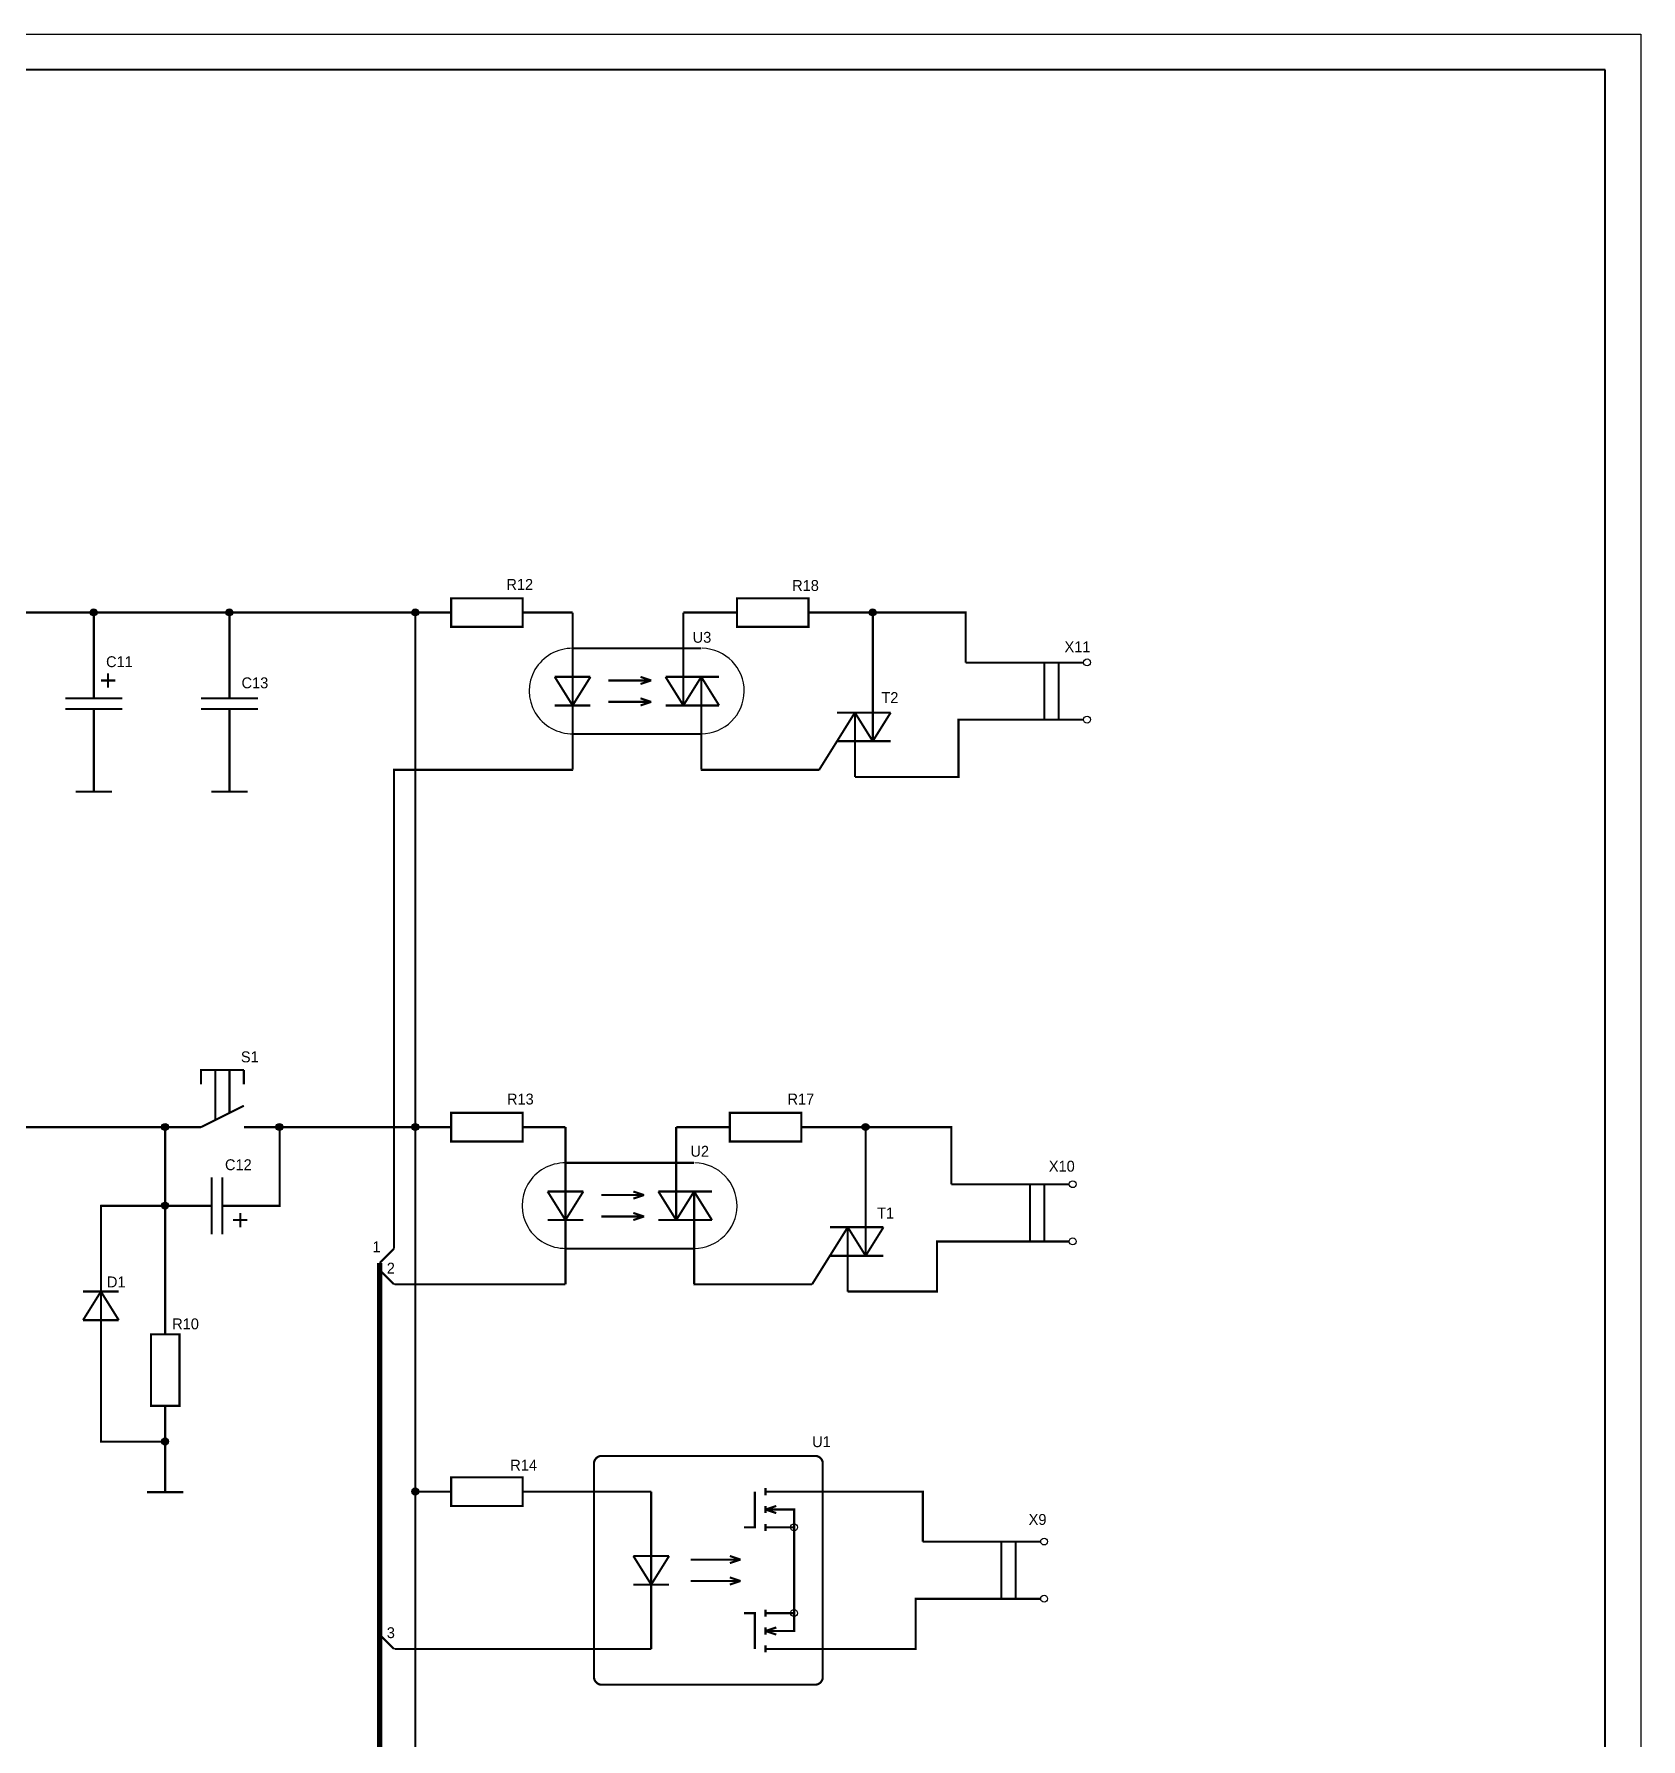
# Model space of a CAD drawing. Header units: millimetres. Extents: x 0 to 1291, y 0 to 606.
# Drawn here: x 1066.6 to 1291.5, y 367.8 to 606.3 of the extents above; entities that cross this region are included whole.
import ezdxf

# ---------------------------------------------------------------- set-up
doc = ezdxf.new("R2010")
doc.units = ezdxf.units.MM
doc.layers.add('KONTUR', color=7, linetype='Continuous')
doc.layers.add('Sheet', color=255, linetype='Continuous')
doc.layers.add('Основная', color=7, linetype='Continuous', lineweight=40)

msp = doc.modelspace()

# ---------------------------------------------------------------- linework, layer by layer
at = {"layer": 'KONTUR'}
for p, q in [((871.4663552257648, 606.2753154504702), (1291.466355225764, 606.2753154504702)), ((1291.466355225764, 606.2753154504702), (1291.466355225764, 9.27531545047023))]:
    msp.add_line(p, q, dxfattribs=at)
at = {"layer": 'Sheet'}
for points, const_width in [([(1134.987343006885, 527.3447728769257), (1124.987337606885, 527.3447728769257), (1124.987337606885, 523.3447707169257), (1134.987343006885, 523.3447707169257), (1134.987343006885, 527.3447728769257)], 0.29972), ([(1174.987364606885, 527.3447728769257), (1164.987359206885, 527.3447728769257), (1164.987359206885, 523.3447707169257), (1174.987364606885, 523.3447707169257), (1174.987364606885, 527.3447728769257)], 0.29972), ([(1045.987294946885, 525.3447717969258), (1119.987334906885, 525.3447717969258)], 0.29972), ([(1074.987310606885, 525.3447717969258), (1074.987310606885, 518.3447680169257)], 0.29972), ([(1093.987320866885, 518.3447680169257), (1093.987320866885, 525.3447717969258)], 0.29972), ([(1124.987335066885, 525.3447717969258), (1119.987334906885, 525.3447717969258)], 0.29972), ([(1119.987334906885, 525.3447717969258), (1119.987334906885, 453.3447329169258)], 0.29972), ([(1134.987345546885, 525.3447717969258), (1139.987345706885, 525.3447717969258)], 0.29972), ([(1139.987345706885, 525.3447717969258), (1141.987346786885, 525.3447717969258)], 0.29972), ([(1141.987346786885, 520.3447716369258), (1141.987346786885, 525.3447717969258)], 0.29972), ([(1157.487315786885, 525.3447717969258), (1159.987356506885, 525.3447717969258)], 0.29972), ([(1157.487315786885, 520.3447716369258), (1157.487315786885, 525.3447717969258)], 0.29972), ([(1164.987356666885, 525.3447717969258), (1159.987356506885, 525.3447717969258)], 0.29972), ([(1174.987367146885, 525.3447717969258), (1179.987367306885, 525.3447717969258)], 0.29972), ([(1183.987369466885, 516.3447669369257), (1183.987369466885, 525.3447717969258), (1179.987367306885, 525.3447717969258)], 0.29972), ([(1196.987376486885, 518.3447680169257), (1196.987376486885, 525.3447717969258), (1183.987369466885, 525.3447717969258)], 0.29972), ([(1141.987346786885, 520.3447817969258), (1141.987346786885, 508.3448057969258)], 0.29972), ([(1141.987346786885, 520.3447817969258), (1159.987310786885, 520.3447817969258)], 0.29972), ([(1157.487315786885, 512.3447977969257), (1157.487315786885, 520.3447817969258)], 0.29972), ([(1074.987310606885, 513.3447678569257), (1074.987310606885, 518.3447680169257)], 0.29972), ([(1093.987320866885, 513.3447678569257), (1093.987320866885, 518.3447680169257)], 0.29972), ([(1201.987376646885, 518.3447680169257), (1196.987376486885, 518.3447680169257)], 0.29972), ([(1213.487343486885, 518.3447680169257), (1201.987366486885, 518.3447680169257)], 0.29972), ([(1207.987354486885, 518.3447680169257), (1207.987354486885, 510.3447840169258)], 0.29972), ([(1209.987350486885, 510.3447840169258), (1209.987350486885, 518.3447680169257)], 0.29972), ([(1075.987308606885, 515.8447730169257), (1077.987304606885, 515.8447730169257)], 0.29972), ([(1076.987306606885, 514.8447750169257), (1076.987306606885, 516.8447710169257)], 0.29972), ([(1139.487351786885, 516.3447897969257), (1144.487341786885, 516.3447897969257)], 0.29972), ([(1141.987346786885, 512.3447977969257), (1139.487351786885, 516.3447897969257)], 0.29972), ([(1141.987346786885, 512.3447977969257), (1144.487341786885, 516.3447897969257)], 0.29972), ([(1146.987336786885, 515.8447907969257), (1152.987324786885, 515.8447907969257)], 0.29972), ([(1152.987324786885, 515.8447907969257), (1151.487327786885, 516.3447897969257), (1151.487327786885, 516.3447897969257)], 0.29972), ([(1152.987324786885, 515.8447907969257), (1151.487327786885, 515.3447917969257)], 0.29972), ([(1157.487315786885, 512.3447977969257), (1154.987320786885, 516.3447897969257)], 0.29972), ([(1157.487315786885, 516.3447897969257), (1154.987320786885, 516.3447897969257)], 0.29972), ([(1157.487315786885, 516.3447897969257), (1162.487305786885, 516.3447897969257)], 0.29972), ([(1159.987310786885, 516.3447897969257), (1157.487315786885, 512.3447977969257)], 0.29972), ([(1159.987310786885, 516.3447897969257), (1162.487305786885, 512.3447977969257)], 0.29972), ([(1159.987310786885, 508.3448057969258), (1159.987310786885, 516.3447897969257)], 0.29972), ([(1183.987369466885, 511.3447667769257), (1183.987369466885, 516.3447669369257)], 0.29972), ([(1078.987302606885, 513.3447780169257), (1070.987318606885, 513.3447780169257)], 0.29972), ([(1097.987312866885, 513.3447780169257), (1089.987328866885, 513.3447780169257)], 0.29972), ([(1152.987324786885, 512.8447967969257), (1146.987336786885, 512.8447967969257)], 0.29972), ([(1152.987324786885, 512.8447967969257), (1151.487327786885, 513.3447957969257), (1151.487327786885, 513.3447957969257)], 0.29972), ([(1152.987324786885, 512.8447967969257), (1151.487327786885, 512.3447977969257)], 0.29972), ([(1078.987302606885, 511.8447810169257), (1070.987318606885, 511.8447810169257)], 0.29972), ([(1074.987310606885, 511.8447911769258), (1074.987310606885, 506.8447910169257)], 0.29972), ([(1097.987312866885, 511.8447810169257), (1089.987328866885, 511.8447810169257)], 0.29972), ([(1093.987320866885, 511.8447911769258), (1093.987320866885, 506.8447910169257)], 0.29972), ([(1139.487351786885, 512.3447977969257), (1144.487341786885, 512.3447977969257)], 0.29972), ([(1157.487315786885, 512.3447977969257), (1154.987320786885, 512.3447977969257)], 0.29972), ([(1157.487315786885, 512.3447977969257), (1162.487305786885, 512.3447977969257)], 0.29972), ([(1178.987379466885, 511.3447769369257), (1183.987369466885, 511.3447769369257)], 0.29972), ([(1181.487374466885, 511.3447769369257), (1178.987379466885, 507.3447849369257)], 0.29972), ([(1181.487374466885, 511.3447769369257), (1181.487374466885, 507.3447849369257)], 0.29972), ([(1181.487374466885, 511.3447769369257), (1183.987369466885, 507.3447849369257)], 0.29972), ([(1196.987376486885, 510.3447840169258), (1195.987375946885, 510.3447840169258), (1195.987375946885, 502.3447949369257), (1181.487374466885, 502.3447949369257)], 0.29972), ([(1183.987369466885, 507.3447849369257), (1186.487364466885, 511.3447769369257)], 0.29972), ([(1183.987369466885, 507.3447849369257), (1183.987369466885, 511.3447769369257)], 0.29972), ([(1183.987369466885, 511.3447769369257), (1186.487364466885, 511.3447769369257)], 0.29972), ([(1201.987376646885, 510.3447840169258), (1196.987376486885, 510.3447840169258)], 0.29972), ([(1213.487343486885, 510.3447840169258), (1201.987366486885, 510.3447840169258)], 0.29972), ([(1141.987346786885, 508.3448159569257), (1141.987346786885, 503.3448157969257)], 0.29972), ([(1141.987346786885, 508.3448057969258), (1159.987310786885, 508.3448057969258)], 0.29972), ([(1159.987310786885, 508.3448159569257), (1159.987310786885, 503.3448157969257)], 0.29972), ([(1074.987310606885, 506.8447910169257), (1074.987310606885, 504.3447604569257)], 0.29972), ([(1093.987320866885, 504.3447604569257), (1093.987320866885, 506.8447910169257)], 0.29972), ([(1178.987379466885, 507.3447849369257), (1176.487384466885, 503.3447929369257)], 0.29972), ([(1178.987379466885, 507.3447849369257), (1183.987369466885, 507.3447849369257)], 0.29972), ([(1181.487374466885, 507.3447950969257), (1181.487374466885, 502.3447949369257)], 0.29972), ([(1183.987369466885, 507.3447849369257), (1186.487364466885, 507.3447849369257)], 0.29972), ([(1074.987310606885, 504.3447604569257), (1074.987310606885, 500.2807604569257)], 0.29972), ([(1093.987320866885, 504.3447604569257), (1093.987320866885, 500.2807604569257)], 0.29972), ([(1116.987333286885, 436.3447237369257), (1116.987333286885, 503.3447599169257), (1141.987290906885, 503.3447599169257), (1141.987346786885, 503.3448157969257)], 0.29972), ([(1171.487394466885, 503.3447929369257), (1159.987333646885, 503.3447929369257), (1159.987310786885, 503.3448157969257)], 0.29972), ([(1176.487394626885, 503.3447929369257), (1171.487394466885, 503.3447929369257)], 0.29972), ([(1072.447310606885, 500.2807604569257), (1077.527310606885, 500.2807604569257)], 0.29972), ([(1091.447320866885, 500.2807604569257), (1096.527320866885, 500.2807604569257)], 0.29972), ([(1095.987334646885, 461.3447169169257), (1089.987346646885, 461.3447169169257), (1089.987346646885, 459.3447209169257)], 0.29972), ([(1091.987342646885, 461.3447169169257), (1091.987342646885, 454.3447309169258)], 0.29972), ([(1093.987338646885, 461.3447169169257), (1093.987338646885, 455.3447289169258)], 0.29972), ([(1095.987334646885, 461.3447169169257), (1095.987334646885, 459.3447209169257)], 0.29972), ([(1055.987280026885, 457.3447350769258), (1055.987300346885, 457.3447147569257), (1055.987300346885, 453.3447329169258), (1084.987356646885, 453.3447329169258), (1084.987356646885, 442.3447676169257)], 0.29972), ([(1095.987334646885, 456.3447269169257), (1089.987346646885, 453.3447329169258), (1089.987346646885, 453.3447329169258)], 0.29972), ([(1089.987356806885, 453.3447329169258), (1084.987356646885, 453.3447329169258)], 0.29972), ([(1095.987324486885, 453.3447329169258), (1100.987324646885, 453.3447329169258)], 0.29972), ([(1119.987334906885, 453.3447329169258), (1100.987324646885, 453.3447329169258), (1100.987324646885, 442.3447269769258), (1097.987323026885, 442.3447269769258)], 0.29972), ([(1124.987335066885, 453.3447329169258), (1119.987334906885, 453.3447329169258)], 0.29972), ([(1119.987334906885, 453.3447329169258), (1119.987334906885, 402.3447053769257)], 0.29972), ([(1134.987343006885, 455.3447339969258), (1124.987337606885, 455.3447339969258), (1124.987337606885, 451.3447318369257), (1134.987343006885, 451.3447318369257), (1134.987343006885, 455.3447339969258)], 0.29972), ([(1134.987345546885, 453.3447329169258), (1139.987345706885, 453.3447329169258)], 0.29972), ([(1139.987345706885, 453.3447329169258), (1140.987346246885, 453.3447329169258)], 0.29972), ([(1140.987346246885, 448.3447327569257), (1140.987346246885, 453.3447329169258)], 0.29972), ([(1156.487315246885, 453.3447329169258), (1158.987355966885, 453.3447329169258)], 0.29972), ([(1156.487315246885, 448.3447327569257), (1156.487315246885, 453.3447329169258)], 0.29972), ([(1163.987356126885, 453.3447329169258), (1158.987355966885, 453.3447329169258)], 0.29972), ([(1173.987364066885, 455.3447339969258), (1163.987358666885, 455.3447339969258), (1163.987358666885, 451.3447318369257), (1173.987364066885, 451.3447318369257), (1173.987364066885, 455.3447339969258)], 0.29972), ([(1173.987366606885, 453.3447329169258), (1178.987366766885, 453.3447329169258)], 0.29972), ([(1182.987368926885, 444.3447280569258), (1182.987368926885, 453.3447329169258), (1178.987366766885, 453.3447329169258)], 0.29972), ([(1194.987375406885, 445.3447082769258), (1194.987375406885, 453.3447329169258), (1182.987368926885, 453.3447329169258)], 0.29972), ([(1140.987346246885, 448.3447429169257), (1140.987346246885, 436.3447669169257)], 0.29972), ([(1140.987346246885, 448.3447429169257), (1158.987310246885, 448.3447429169257)], 0.29972), ([(1156.487315246885, 440.3447589169257), (1156.487315246885, 448.3447429169257)], 0.29972), ([(1091.487336026885, 438.3447349769257), (1091.487336026885, 446.3447189769257)], 0.29972), ([(1092.987333026885, 438.3447349769257), (1092.987333026885, 446.3447189769257)], 0.29972), ([(1138.487351246885, 444.3447509169258), (1143.487341246885, 444.3447509169258)], 0.29972), ([(1140.987346246885, 440.3447589169257), (1138.487351246885, 444.3447509169258)], 0.29972), ([(1140.987346246885, 440.3447589169257), (1143.487341246885, 444.3447509169258)], 0.29972), ([(1145.987336246885, 443.8447519169258), (1151.987324246885, 443.8447519169258)], 0.29972), ([(1151.987324246885, 443.8447519169258), (1150.487327246885, 444.3447509169258), (1150.487327246885, 444.3447509169258)], 0.29972), ([(1151.987324246885, 443.8447519169258), (1150.487327246885, 443.3447529169258)], 0.29972), ([(1156.487315246885, 440.3447589169257), (1153.987320246885, 444.3447509169258)], 0.29972), ([(1156.487315246885, 444.3447509169258), (1153.987320246885, 444.3447509169258)], 0.29972), ([(1156.487315246885, 444.3447509169258), (1161.487305246885, 444.3447509169258)], 0.29972), ([(1158.987310246885, 444.3447509169258), (1156.487315246885, 440.3447589169257)], 0.29972), ([(1158.987310246885, 444.3447509169258), (1161.487305246885, 440.3447589169257)], 0.29972), ([(1158.987310246885, 436.3447669169257), (1158.987310246885, 444.3447509169258)], 0.29972), ([(1182.987368926885, 439.3447278969257), (1182.987368926885, 444.3447280569258)], 0.29972), ([(1199.987375566885, 445.3447082769258), (1194.987375406885, 445.3447082769258)], 0.29972), ([(1211.487342406885, 445.3447082769258), (1199.987365406885, 445.3447082769258)], 0.29972), ([(1205.987353406885, 445.3447082769258), (1205.987353406885, 437.3447242769257)], 0.29972), ([(1207.987349406885, 437.3447242769257), (1207.987349406885, 445.3447082769258)], 0.29972), ([(1075.987311146885, 435.3447231969257), (1075.987311146885, 442.3447269769258), (1075.987351786885, 442.3447676169257), (1084.987356646885, 442.3447676169257)], 0.29972), ([(1084.987316006885, 442.3447269769258), (1084.987356646885, 442.3447676169257)], 0.29972), ([(1084.987316006885, 429.3447199569258), (1084.987316006885, 442.3447269769258)], 0.29972), ([(1084.987356646885, 442.3447676169257), (1084.987397286885, 442.3447269769258)], 0.29972), ([(1084.987397286885, 442.3447269769258), (1086.487346026885, 442.3447269769258)], 0.29972), ([(1091.487346186885, 442.3447269769258), (1086.487346026885, 442.3447269769258)], 0.29972), ([(1092.987322866885, 442.3447269769258), (1097.987323026885, 442.3447269769258)], 0.29972), ([(1095.487328026885, 441.3447289769258), (1095.487328026885, 439.3447329769257)], 0.29972), ([(1151.987324246885, 440.8447579169257), (1150.487327246885, 441.3447569169257), (1150.487327246885, 441.3447569169257)], 0.29972), ([(1094.487330026885, 440.3447309769257), (1096.487326026885, 440.3447309769257)], 0.29972), ([(1138.487351246885, 440.3447589169257), (1143.487341246885, 440.3447589169257)], 0.29972), ([(1151.987324246885, 440.8447579169257), (1145.987336246885, 440.8447579169257)], 0.29972), ([(1151.987324246885, 440.8447579169257), (1150.487327246885, 440.3447589169257)], 0.29972), ([(1156.487315246885, 440.3447589169257), (1153.987320246885, 440.3447589169257)], 0.29972), ([(1156.487315246885, 440.3447589169257), (1161.487305246885, 440.3447589169257)], 0.29972), ([(1177.987378926885, 439.3447380569257), (1182.987368926885, 439.3447380569257)], 0.29972), ([(1180.487373926885, 439.3447380569257), (1177.987378926885, 435.3447460569257)], 0.29972), ([(1180.487373926885, 439.3447380569257), (1180.487373926885, 435.3447460569257)], 0.29972), ([(1180.487373926885, 439.3447380569257), (1182.987368926885, 435.3447460569257)], 0.29972), ([(1182.987368926885, 435.3447460569257), (1185.487363926885, 439.3447380569257)], 0.29972), ([(1182.987368926885, 435.3447460569257), (1182.987368926885, 439.3447380569257)], 0.29972), ([(1182.987368926885, 439.3447380569257), (1185.487363926885, 439.3447380569257)], 0.29972), ([(1116.987333286885, 436.3447237369257), (1114.987332206885, 434.3447226569257)], 0.29972), ([(1140.987346246885, 436.3447770769257), (1140.987346246885, 431.3447769169258)], 0.29972), ([(1140.987346246885, 436.3447669169257), (1158.987310246885, 436.3447669169257)], 0.29972), ([(1158.987310246885, 436.3447770769257), (1158.987310246885, 431.3447769169258)], 0.29972), ([(1194.987375406885, 437.3447242769257), (1192.987374326885, 437.3447242769257), (1192.987374326885, 430.3447560569257), (1180.487373926885, 430.3447560569257)], 0.29972), ([(1199.987375566885, 437.3447242769257), (1194.987375406885, 437.3447242769257)], 0.29972), ([(1211.487342406885, 437.3447242769257), (1199.987365406885, 437.3447242769257)], 0.29972), ([(1075.987311146885, 430.3447230369258), (1075.987311146885, 435.3447231969257)], 0.29972), ([(1114.987332206885, 182.3445865769257), (1114.987332206885, 434.3447226569257)], 0.7493), ([(1177.987378926885, 435.3447460569257), (1175.487383926885, 431.3447540569258)], 0.29972), ([(1177.987378926885, 435.3447460569257), (1182.987368926885, 435.3447460569257)], 0.29972), ([(1180.487373926885, 435.3447562169258), (1180.487373926885, 430.3447560569257)], 0.29972), ([(1182.987368926885, 435.3447460569257), (1185.487363926885, 435.3447460569257)], 0.29972), ([(1114.987332206885, 433.3447221169257), (1116.987333286885, 431.3447210369258)], 0.29972), ([(1073.487316146885, 430.3447331969257), (1078.487306146885, 430.3447331969257)], 0.29972), ([(1075.987311146885, 430.3447331969257), (1073.487316146885, 426.3447411969257), (1073.487316146885, 426.3447411969257)], 0.29972), ([(1075.987311146885, 426.3447411969257), (1075.987311146885, 430.3447331969257)], 0.29972), ([(1078.487306146885, 426.3447411969257), (1075.987311146885, 430.3447331969257)], 0.29972), ([(1084.987316006885, 424.3447197969257), (1084.987316006885, 429.3447199569258)], 0.29972), ([(1116.987333286885, 431.3447210369258), (1116.987389166885, 431.3447769169258), (1140.987346246885, 431.3447769169258)], 0.29972), ([(1170.487393926885, 431.3447540569258), (1158.987333106885, 431.3447540569258), (1158.987310246885, 431.3447769169258)], 0.29972), ([(1175.487394086885, 431.3447540569258), (1170.487393926885, 431.3447540569258)], 0.29972), ([(1073.487316146885, 426.3447411969257), (1078.487306146885, 426.3447411969257)], 0.29972), ([(1075.987311146885, 426.3447513569257), (1075.987311146885, 421.3447511969258)], 0.29972), ([(1082.987314926885, 424.3447172569257), (1082.987314926885, 414.3447118569258), (1086.987317086885, 414.3447118569258), (1086.987317086885, 424.3447172569257), (1082.987314926885, 424.3447172569257)], 0.29972), ([(1084.987316006885, 409.3447091569257), (1075.987311146885, 409.3447091569257), (1075.987311146885, 421.3447511969258)], 0.29972), ([(1084.987316006885, 414.3447093169257), (1084.987316006885, 409.3447091569257)], 0.29972), ([(1084.987316006885, 409.3447091569257), (1084.987316006885, 406.3447075369257)], 0.29972), ([(1084.987316006885, 406.3447075369257), (1084.987316006885, 402.2807075369257)], 0.29972), ([(1144.987335706885, 406.3446973769258), (1144.988786046885, 406.3915578369258), (1144.993073566885, 406.4383243169257), (1145.000106826885, 406.4849104569257), (1145.009796926885, 406.5312197369257), (1145.022049886885, 406.5771657969257), (1145.036774266885, 406.6226521169257), (1145.053878626885, 406.6675872569257), (1145.073274066885, 406.7118848569257), (1145.094864066885, 406.7554483969257), (1145.118562266885, 406.7981864369257), (1145.144272146885, 406.8400126169257), (1145.171904806885, 406.8808278769258), (1145.201371346885, 406.9205483969257), (1145.232575246885, 406.9590751169258), (1145.265427606885, 406.9963216769257), (1145.299834446885, 407.0321966369257), (1145.335709406885, 407.0666034769258), (1145.372955966885, 407.0994558369258), (1145.411482686885, 407.1306597369257), (1145.451203206885, 407.1601262769257), (1145.492018466885, 407.1877589369257), (1145.533844646885, 407.2134688169257), (1145.576582686885, 407.2371670169258), (1145.620146226885, 407.2587570169258), (1145.664443826885, 407.2781524569257), (1145.709378966885, 407.2952568169258), (1145.754865286885, 407.3099811969257), (1145.800811346885, 407.3222341569257), (1145.847120626885, 407.3319242569257), (1145.893706766885, 407.3389575169257), (1145.940473246885, 407.3432450369257), (1145.987333706885, 407.3446953769258)], 0.29972), ([(1144.987335706885, 376.3447573769257), (1144.987335706885, 406.3446973769258)], 0.29972), ([(1145.987333706885, 407.3446953769258), (1175.987273706885, 407.3446953769258)], 0.29972), ([(1175.987273706885, 407.3446953769258), (1176.034134166885, 407.3432450369257), (1176.080900646885, 407.3389575169257), (1176.127486786885, 407.3319242569257), (1176.173796066885, 407.3222341569257), (1176.219742126885, 407.3099811969257), (1176.265228446885, 407.2952568169258), (1176.310163586885, 407.2781524569257), (1176.354461186885, 407.2587570169258), (1176.398024726885, 407.2371670169258), (1176.440762766885, 407.2134688169257), (1176.482588946885, 407.1877589369257), (1176.523404206885, 407.1601262769257), (1176.563124726885, 407.1306597369257), (1176.601651446885, 407.0994558369258), (1176.638898006885, 407.0666034769258), (1176.674772966885, 407.0321966369257), (1176.709179806885, 406.9963216769257), (1176.742032166885, 406.9590751169258), (1176.773236066885, 406.9205483969257), (1176.802702606885, 406.8808278769258), (1176.830335266885, 406.8400126169257), (1176.856045146885, 406.7981864369257), (1176.879743346885, 406.7554483969257), (1176.901333346885, 406.7118848569257), (1176.920728786885, 406.6675872569257), (1176.937833146885, 406.6226521169257), (1176.952557526885, 406.5771657969257), (1176.964810486885, 406.5312197369257), (1176.974500586885, 406.4849104569257), (1176.981533846885, 406.4383243169257), (1176.985821366885, 406.3915578369258), (1176.987271706885, 406.3446973769258)], 0.29972), ([(1176.987271706885, 376.3447573769257), (1176.987271706885, 406.3446973769258)], 0.29972), ([(1134.987343006885, 404.3447064569257), (1124.987337606885, 404.3447064569257), (1124.987337606885, 400.3447042969257), (1134.987343006885, 400.3447042969257), (1134.987343006885, 404.3447064569257)], 0.29972), ([(1082.447316006885, 402.2807075369257), (1087.527316006885, 402.2807075369257)], 0.29972), ([(1124.987335066885, 402.3447053769257), (1119.987334906885, 402.3447053769257)], 0.29972), ([(1119.987334906885, 402.3447053769257), (1119.987334906885, 354.3446794569257)], 0.29972), ([(1134.987345546885, 402.3447053769257), (1139.987345706885, 402.3447053769257)], 0.29972), ([(1144.987345866885, 402.3447053769257), (1139.987345706885, 402.3447053769257)], 0.29972), ([(1144.987335706885, 402.3447053769257), (1152.987319706885, 402.3447053769257)], 0.29972), ([(1152.987319706885, 402.3447053769257), (1152.987319706885, 380.3447493769257)], 0.29972), ([(1167.487290706885, 402.3447053769257), (1167.487290706885, 397.3447153769258), (1165.987293706885, 397.3447153769258)], 0.29972), ([(1168.987287706885, 402.8447043769257), (1168.987287706885, 401.8447063769257)], 0.29972), ([(1168.987287706885, 402.3447053769257), (1176.987271706885, 402.3447053769257)], 0.29972), ([(1176.987261546885, 402.3447053769257), (1181.987261706885, 402.3447053769257)], 0.29972), ([(1190.987373246885, 395.3447015969257), (1190.987373246885, 402.3447053769257), (1181.987261706885, 402.3447053769257)], 0.29972), ([(1168.987287706885, 400.3447093769257), (1168.987287706885, 399.3447113769257)], 0.29972), ([(1168.987287706885, 399.8447103769257), (1170.487284706885, 400.3447093769257)], 0.29972), ([(1172.987279706885, 397.3447153769258), (1172.987279706885, 399.8447103769257), (1168.987287706885, 399.8447103769257)], 0.29972), ([(1168.987287706885, 399.8447103769257), (1170.487284706885, 399.3447113769257)], 0.29972), ([(1168.987287706885, 397.8447143769258), (1168.987287706885, 396.8447163769258)], 0.29972), ([(1168.987287706885, 397.3447153769258), (1172.987279706885, 397.3447153769258), (1172.987279706885, 385.3447393769258), (1168.987287706885, 385.3447393769258)], 0.29972), ([(1195.987373406885, 395.3447015969257), (1190.987373246885, 395.3447015969257)], 0.29972), ([(1207.487340246885, 395.3447015969257), (1195.987363246885, 395.3447015969257)], 0.29972), ([(1201.987351246885, 395.3447015969257), (1201.987351246885, 387.3447175969258)], 0.29972), ([(1203.987347246885, 387.3447175969258), (1203.987347246885, 395.3447015969257)], 0.29972), ([(1150.487324706885, 393.3447233769257), (1155.487314706885, 393.3447233769257)], 0.29972), ([(1152.987319706885, 389.3447313769257), (1150.487324706885, 393.3447233769257), (1150.487324706885, 393.3447233769257)], 0.29972), ([(1152.987319706885, 389.3447313769257), (1155.487314706885, 393.3447233769257), (1155.487314706885, 393.3447233769257)], 0.29972), ([(1158.487308706885, 392.8447243769257), (1165.487294706885, 392.8447243769257)], 0.29972), ([(1165.487294706885, 392.8447243769257), (1163.987297706885, 393.3447233769257), (1163.987297706885, 393.3447233769257)], 0.29972), ([(1165.487294706885, 392.8447243769257), (1163.987297706885, 392.3447253769257)], 0.29972), ([(1150.487324706885, 389.3447313769257), (1155.487314706885, 389.3447313769257)], 0.29972), ([(1165.487294706885, 389.8447303769257), (1158.487308706885, 389.8447303769257)], 0.29972), ([(1165.487294706885, 389.8447303769257), (1163.987297706885, 390.3447293769257), (1163.987297706885, 390.3447293769257)], 0.29972), ([(1165.487294706885, 389.8447303769257), (1163.987297706885, 389.3447313769257)], 0.29972), ([(1190.987373246885, 387.3447175969258), (1189.987372706885, 387.3447175969258), (1189.987372706885, 380.3447493769257), (1181.987261706885, 380.3447493769257)], 0.29972), ([(1195.987373406885, 387.3447175969258), (1190.987373246885, 387.3447175969258)], 0.29972), ([(1207.487340246885, 387.3447175969258), (1195.987363246885, 387.3447175969258)], 0.29972), ([(1167.487290706885, 380.3447493769257), (1167.487290706885, 385.3447393769258), (1165.987293706885, 385.3447393769258)], 0.29972), ([(1168.987287706885, 384.8447403769258), (1168.987287706885, 385.8447383769258)], 0.29972), ([(1172.987279706885, 385.3447393769258), (1172.987279706885, 382.8447443769257), (1168.987287706885, 382.8447443769257)], 0.29972), ([(1114.987332206885, 382.3446945769257), (1116.987333286885, 380.3446934969257)], 0.29972), ([(1168.987287706885, 382.3447453769257), (1168.987287706885, 383.3447433769257)], 0.29972), ([(1168.987287706885, 382.8447443769257), (1170.487284706885, 383.3447433769257)], 0.29972), ([(1168.987287706885, 382.8447443769257), (1170.487284706885, 382.3447453769257)], 0.29972), ([(1139.987345706885, 380.3447493769257), (1116.987389166885, 380.3447493769257), (1116.987333286885, 380.3446934969257)], 0.29972), ([(1144.987345866885, 380.3447493769257), (1139.987345706885, 380.3447493769257)], 0.29972), ([(1144.987335706885, 380.3447493769257), (1152.987319706885, 380.3447493769257)], 0.29972), ([(1168.987287706885, 379.8447503769257), (1168.987287706885, 380.8447483769257)], 0.29972), ([(1168.987287706885, 380.3447493769257), (1176.987271706885, 380.3447493769257)], 0.29972), ([(1176.987261546885, 380.3447493769257), (1181.987261706885, 380.3447493769257)], 0.29972), ([(1145.987333706885, 375.3447593769258), (1145.940473246885, 375.3462097169257), (1145.893706766885, 375.3504972369257), (1145.847120626885, 375.3575304969257), (1145.800811346885, 375.3672205969257), (1145.754865286885, 375.3794735569257), (1145.709378966885, 375.3941979369258), (1145.664443826885, 375.4113022969257), (1145.620146226885, 375.4306977369258), (1145.576582686885, 375.4522877369257), (1145.533844646885, 375.4759859369257), (1145.492018466885, 375.5016958169257), (1145.451203206885, 375.5293284769257), (1145.411482686885, 375.5587950169257), (1145.372955966885, 375.5899989169258), (1145.335709406885, 375.6228512769258), (1145.299834446885, 375.6572581169257), (1145.265427606885, 375.6931330769257), (1145.232575246885, 375.7303796369258), (1145.201371346885, 375.7689063569258), (1145.171904806885, 375.8086268769258), (1145.144272146885, 375.8494421369257), (1145.118562266885, 375.8912683169257), (1145.094864066885, 375.9340063569257), (1145.073274066885, 375.9775698969257), (1145.053878626885, 376.0218674969257), (1145.036774266885, 376.0668026369257), (1145.022049886885, 376.1122889569257), (1145.009796926885, 376.1582350169257), (1145.000106826885, 376.2045442969257), (1144.993073566885, 376.2511304369257), (1144.988786046885, 376.2978969169258), (1144.987335706885, 376.3447573769257)], 0.29972), ([(1145.987333706885, 375.3447593769258), (1175.987273706885, 375.3447593769258)], 0.29972), ([(1176.987271706885, 376.3447573769257), (1176.985821366885, 376.2978969169258), (1176.981533846885, 376.2511304369257), (1176.974500586885, 376.2045442969257), (1176.964810486885, 376.1582350169257), (1176.952557526885, 376.1122889569257), (1176.937833146885, 376.0668026369257), (1176.920728786885, 376.0218674969257), (1176.901333346885, 375.9775698969257), (1176.879743346885, 375.9340063569257), (1176.856045146885, 375.8912683169257), (1176.830335266885, 375.8494421369257), (1176.802702606885, 375.8086268769258), (1176.773236066885, 375.7689063569258), (1176.742032166885, 375.7303796369258), (1176.709179806885, 375.6931330769257), (1176.674772966885, 375.6572581169257), (1176.638898006885, 375.6228512769258), (1176.601651446885, 375.5899989169258), (1176.563124726885, 375.5587950169257), (1176.523404206885, 375.5293284769257), (1176.482588946885, 375.5016958169257), (1176.440762766885, 375.4759859369257), (1176.398024726885, 375.4522877369257), (1176.354461186885, 375.4306977369258), (1176.310163586885, 375.4113022969257), (1176.265228446885, 375.3941979369258), (1176.219742126885, 375.3794735569257), (1176.173796066885, 375.3672205969257), (1176.127486786885, 375.3575304969257), (1176.080900646885, 375.3504972369257), (1176.034134166885, 375.3462097169257), (1175.987273706885, 375.3447593769258)], 0.29972)]:
    msp.add_lwpolyline(points, dxfattribs=dict(at, const_width=const_width))
at = {"layer": 'Sheet', "const_width": 0.508}
for points in [[(1074.733310606885, 525.3447717969258, 1), (1075.241310606885, 525.3447717969258, 1)], [(1093.733320866885, 525.3447717969258, 1), (1094.241320866885, 525.3447717969258, 1)], [(1119.733334906885, 525.3447717969258, 1), (1120.241334906885, 525.3447717969258, 1)], [(1183.733369466885, 525.3447717969258, 1), (1184.241369466885, 525.3447717969258, 1)], [(1084.733356646885, 453.3447329169258, 1), (1085.241356646885, 453.3447329169258, 1)], [(1100.733324646885, 453.3447329169258, 1), (1101.241324646885, 453.3447329169258, 1)], [(1119.733334906885, 453.3447329169258, 1), (1120.241334906885, 453.3447329169258, 1)], [(1182.733368926885, 453.3447329169258, 1), (1183.241368926885, 453.3447329169258, 1)], [(1084.733316006885, 442.3447269769258, 1), (1085.241316006885, 442.3447269769258, 1)], [(1084.733356646885, 442.3447676169257, 1), (1085.241356646885, 442.3447676169257, 1)], [(1084.733316006885, 409.3447091569257, 1), (1085.241316006885, 409.3447091569257, 1)], [(1119.733334906885, 402.3447053769257, 1), (1120.241334906885, 402.3447053769257, 1)]]:
    msp.add_lwpolyline(points, format="xyb", close=True, dxfattribs=at)
at = {"layer": 'Sheet'}
for centre, major_axis, ratio in [((1074.965545346885, 525.3657775969257), (0, 0.48697896), 0.9999791366756379), ((1074.965545346885, 525.3657775969257), (0, 0.48697896), 0.9999791366756379), ((1093.964989186885, 525.3657775969257), (0, 0.48697896), 0.9999791366756379), ((1093.964989186885, 525.3657775969257), (0, 0.48697896), 0.9999791366756379), ((1119.967192706885, 525.3657775969257), (0, 0.48697896), 0.9999791366756379), ((1119.967192706885, 525.3657775969257), (0, 0.48697896), 0.9999791366756379), ((1119.967192706885, 525.3657775969257), (0, 0.48697896), 0.9999791366756379), ((1119.967192706885, 525.3657775969257), (0, 0.48697896), 0.9999791366756379), ((1119.967192706885, 525.3657775969257), (0, 0.48697896), 0.9999791366756379), ((1119.967192706885, 525.3657775969257), (0, 0.48697896), 0.9999791366756379), ((1119.967192706885, 525.3657775969257), (0, 0.48697896), 0.9999791366756379), ((1183.965642306885, 525.3657775969257), (0, 0.48697896), 0.9999791366756379), ((1183.965642306885, 525.3657775969257), (0, 0.48697896), 0.9999791366756379), ((1183.965642306885, 525.3657775969257), (0, 0.48697896), 0.9999791366756379), ((1183.965642306885, 525.3657775969257), (0, 0.48697896), 0.9999791366756379), ((1213.966760866885, 518.3654512369258), (0, 0.47903892), 0.9999681863010212), ((1213.966760866885, 510.3660311169257), (0.47902368, 0), 0.9972745397471791), ((1084.966785186885, 453.3670036369257), (0, 0.48697896), 0.9999374100269137), ((1084.966785186885, 453.3670036369257), (0, 0.48697896), 0.9999374100269137), ((1084.966785186885, 453.3670036369257), (0, 0.48697896), 0.9999374100269137), ((1084.966785186885, 453.3670036369257), (0, 0.48697896), 0.9999374100269137), ((1084.966785186885, 453.3670036369257), (0, 0.48697896), 0.9999374100269137), ((1100.965066626885, 453.3670036369257), (0, 0.48697896), 0.9999791366756379), ((1100.965066626885, 453.3670036369257), (0, 0.48697896), 0.9999791366756379), ((1100.965066626885, 453.3670036369257), (0, 0.48697896), 0.9999791366756379), ((1100.965066626885, 453.3670036369257), (0, 0.48697896), 0.9999791366756379), ((1100.965066626885, 453.3670036369257), (0, 0.48697896), 0.9999791366756379), ((1119.967192706885, 453.3670036369257), (0, 0.48697896), 0.9999791366756379), ((1119.967192706885, 453.3670036369257), (0, 0.48697896), 0.9999791366756379), ((1119.967192706885, 453.3670036369257), (0, 0.48697896), 0.9999791366756379), ((1119.967192706885, 453.3670036369257), (0, 0.48697896), 0.9999791366756379), ((1119.967192706885, 453.3670036369257), (0, 0.48697896), 0.9999791366756379), ((1119.967192706885, 453.3670036369257), (0, 0.48697896), 0.9999791366756379), ((1119.967192706885, 453.3670036369257), (0, 0.48697896), 0.9999791366756379), ((1119.967192706885, 453.3670036369257), (0, 0.48697896), 0.9999791366756379), ((1119.967192706885, 453.3670036369257), (0, 0.48697896), 0.9999791366756379), ((1182.965268386885, 453.3670036369257), (0, 0.48697896), 0.9999374100269137), ((1182.965268386885, 453.3670036369257), (0, 0.48697896), 0.9999374100269137), ((1182.965268386885, 453.3670036369257), (0, 0.48697896), 0.9999374100269137), ((1182.965268386885, 453.3670036369257), (0, 0.48697896), 0.9999374100269137), ((1211.965972386885, 445.3662525569258), (0, 0.47903892), 0.9999681863010212), ((1084.966785186885, 442.3649834769257), (0, 0.48697896), 0.9999374100269137), ((1084.966785186885, 442.3649834769257), (0, 0.48697896), 0.9999374100269137), ((1084.966785186885, 442.3649834769257), (0, 0.48697896), 0.9999374100269137), ((1084.966785186885, 442.3649834769257), (0, 0.48697896), 0.9999374100269137), ((1084.966785186885, 442.3649834769257), (0, 0.48697896), 0.9999374100269137), ((1084.966785186885, 442.3649834769257), (0, 0.48697896), 0.9999374100269137), ((1084.966785186885, 442.3649834769257), (0, 0.48697896), 0.9999374100269137), ((1084.966785186885, 442.3649834769257), (0, 0.48697896), 0.9999374100269137), ((1084.966785186885, 442.3649834769257), (0, 0.48697896), 0.9999374100269137), ((1084.966785186885, 442.3649834769257), (0, 0.48697896), 0.9999374100269137), ((1084.966785186885, 442.3649834769257), (0, 0.48697896), 0.9999374100269137), ((1084.966785186885, 442.3649834769257), (0, 0.48697896), 0.9999374100269137), ((1211.965972386885, 437.3655065569257), (0, 0.47903892), 0.9999681863010212), ((1084.966785186885, 409.3668731969257), (0, 0.48697388), 0.9999478411449911), ((1084.966785186885, 409.3668731969257), (0, 0.48697388), 0.9999478411449911), ((1084.966785186885, 409.3668731969257), (0, 0.48697388), 0.9999478411449911), ((1084.966785186885, 409.3668731969257), (0, 0.48697388), 0.9999478411449911), ((1084.966785186885, 409.3668731969257), (0, 0.48697388), 0.9999478411449911), ((1084.966785186885, 409.3668731969257), (0, 0.48697388), 0.9999478411449911), ((1084.966785186885, 409.3668731969257), (0, 0.48697388), 0.9999478411449911), ((1119.967192706885, 402.3665569969257), (0, 0.48697896), 0.9999791366756379), ((1119.967192706885, 402.3665569969257), (0, 0.48697896), 0.9999791366756379), ((1119.967192706885, 402.3665569969257), (0, 0.48697896), 0.9999791366756379), ((1119.967192706885, 402.3665569969257), (0, 0.48697896), 0.9999791366756379), ((1119.967192706885, 402.3665569969257), (0, 0.48697896), 0.9999791366756379), ((1119.967192706885, 402.3665569969257), (0, 0.48697896), 0.9999791366756379), ((1119.967192706885, 402.3665569969257), (0, 0.48697896), 0.9999791366756379), ((1172.966649826885, 397.3657440369257), (0.47902368, 0), 0.9972639348434716), ((1207.967077666885, 395.3662255569257), (0, 0.479044), 0.9999575821845175), ((1207.967077666885, 387.3654795569257), (0, 0.47903384), 0.9999787906424314), ((1172.966649826885, 385.3659509169257), (0.47902368, 0), 0.9972639348434716)]:
    msp.add_ellipse(centre, major_axis=major_axis, ratio=ratio, dxfattribs=at)
for centre, major_axis, ratio, start_param, end_param in [((1141.966498466885, 514.3650807769257), (6.056579199999999, 0), 0.9869267093873717, 1.562065697176539, 4.729815558730621), ((1159.966889186885, 514.3664041169257), (6.03674688, 0), 0.9899498121743345, 4.715747802888465, 7.831281951973168), ((1140.966104226885, 442.3663042769257), (6.056579199999999, 0), 0.9869271287660204, 1.561998844774578, 4.729876442338695), ((1158.966494946885, 442.3649834769257), (6.03674688, 0), 0.9899506536871725, 4.715813344846403, 7.831221994123774)]:
    msp.add_ellipse(centre, major_axis=major_axis, ratio=ratio, start_param=start_param, end_param=end_param, dxfattribs=at)
at = {"layer": 'Основная'}
for p, q in [((1286.466355225764, 601.2753154504702), (891.4663552257643, 601.2753154504702)), ((1286.466355225764, 14.27531545047023), (1286.466355225764, 601.2753154504702))]:
    msp.add_line(p, q, dxfattribs=at)

# ---------------------------------------------------------------- texts
at = {"layer": 'Sheet'}
for s, p in [('R12', (1132.72022719299, 528.5144704298688)), ('R18', (1172.707510686497, 528.3665420200913)), ('U3', (1158.786012285788, 521.1180492855958)), ('X11', (1210.817717941772, 519.7847221257845)), ('C11', (1076.709220138566, 517.7038630629188)), ('C13', (1095.666154575903, 514.7452936326858)), ('T2', (1185.19623517043, 512.6841580659252)), ('S1', (1095.571195957197, 462.414416636627)), ('R13', (1132.803981828696, 456.5132048595229)), ('R17', (1172.056144929222, 456.5132048595229)), ('C12', (1093.349680446273, 447.3257192458928)), ('U2', (1158.474599067643, 449.2085878655818)), ('X10', (1208.621849457185, 447.1215547500482)), ('T1', (1184.592960005183, 440.5623074177898)), ('1', (1113.987331666885, 435.8534826569257)), ('2', (1115.987332746885, 432.8534810369258)), ('D1', (1076.830490390502, 430.9283978745296)), ('R10', (1085.961759767415, 425.0609909265729)), ('U1', (1175.50127070411, 408.5758966833699)), ('R14', (1133.264151947136, 405.2962733397038)), ('X9', (1205.798566190133, 397.6935090302071)), ('3', (1115.987332746885, 381.8534534969257))]:
    msp.add_text(s, height=1.524, dxfattribs=at).set_placement(p)

doc.saveas('drawing.dxf')
